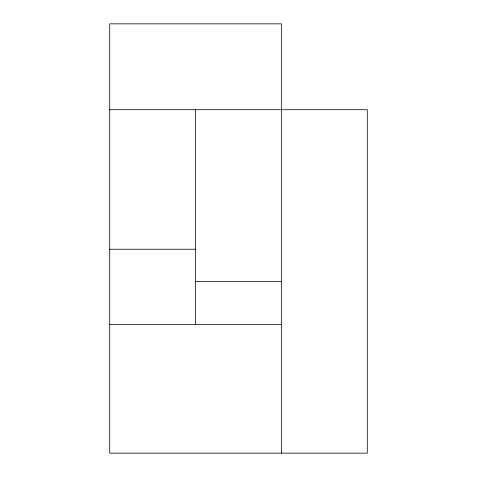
<?xml version="1.0" encoding="UTF-8"?>
<svg xmlns="http://www.w3.org/2000/svg" width="477" height="477" viewBox="0 0 477 477"><rect width="100%" height="100%" fill="white"/><g stroke="black" fill="none" stroke-linecap="round" stroke-linejoin="round"><path stroke-width="0.72" d="M109.71 109.71L367.29 109.71L367.29 453.15L109.71 453.15L109.71 23.85L281.43 23.85L281.43 453.15M109.71 249.232L195.57 249.232M195.57 281.43L281.43 281.43M109.71 324.36L281.43 324.36M195.57 109.71L195.57 324.36"/></g></svg>
